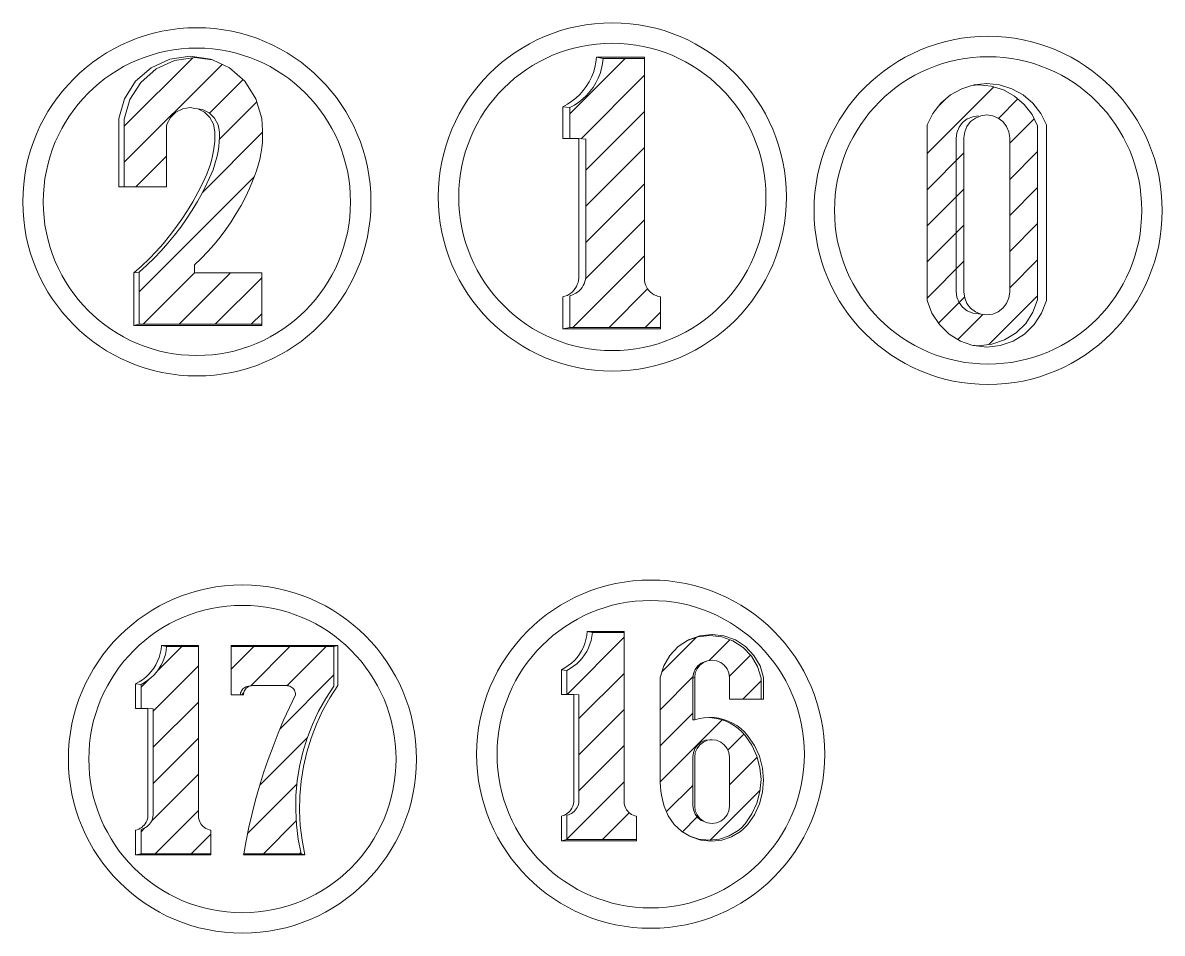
# Model space of a CAD drawing. Header units: inches. Extents: x -241 to 4575, y -126 to 1063.
# Drawn here: x 802.7 to 854.2, y 670.8 to 711.9 of the extents above; entities that cross this region are included whole.
import ezdxf

# ---------------------------------------------------------------- set-up
doc = ezdxf.new("R2010")
doc.units = ezdxf.units.IN
doc.header["$MEASUREMENT"] = 0
pattern_1 = [(45, (81.5447, 1249.3247), (-0.8148213, 0.8148213), [])]

msp = doc.modelspace()

# ---------------------------------------------------------------- hatches: boundary and pattern name
at = {"lineweight": 20}
h = msp.add_hatch(dxfattribs=at)
h.set_pattern_fill('ANSI31', color=256, scale=9.218651)
h.set_pattern_definition([(45, (81.5447, 1249.3247), (-0.8148213, 0.8148213), [])])
h.paths.add_polyline_path([(813.503, 700.6), (810.464, 700.6), (810.464, 700.957), (810.774, 701.253), (811.072, 701.562), (811.357, 701.882), (811.628, 702.214), (811.885, 702.557), (812.129, 702.91), (812.357, 703.273), (812.57, 703.645), (812.768, 704.025), (812.95, 704.413), (813.116, 704.808), (813.172, 704.962), (813.265, 705.21), (813.346, 705.463), (813.414, 705.719), (813.468, 705.978), (813.508, 706.24), (813.535, 706.503), (813.547, 706.768), (813.546, 707.033), (813.532, 707.297), (813.503, 707.561), (813.247, 708.457), (812.748, 709.245), (812.046, 709.858), (811.284, 710.209), (810.488, 710.324), (809.574, 710.192), (808.736, 709.806), (808.041, 709.198), (807.546, 708.419), (807.293, 707.531), (807.302, 706.607), (807.302, 704.483), (809.204, 704.483), (809.204, 707.276), (809.383, 707.612), (809.629, 707.852), (809.937, 708.006), (810.276, 708.058), (810.488, 708.024), (810.616, 708.006), (810.622, 708.003), (810.825, 707.971), (811.129, 707.819), (811.373, 707.581), (811.533, 707.28), (811.594, 706.945), (811.594, 706.73), (811.584, 706.514), (811.564, 706.3), (811.533, 706.086), (811.491, 705.875), (811.44, 705.665), (811.379, 705.459), (811.307, 705.255), (811.226, 705.056), (811.135, 704.86), (811.034, 704.636), (810.827, 704.224), (810.604, 703.821), (810.367, 703.425), (810.114, 703.039), (809.848, 702.663), (809.567, 702.297), (809.274, 701.942), (808.967, 701.598), (808.647, 701.265), (808.315, 700.945), (807.971, 700.638), (807.971, 698.287), (813.503, 698.287)])
h = msp.add_hatch(dxfattribs=at)
h.set_pattern_fill('ANSI31', color=256, scale=9.218651)
h.set_pattern_definition([(45, (81.5447, 1249.3247), (-0.8148213, 0.8148213), [])])
h.paths.add_polyline_path([(831.311, 699.574), (831.22, 699.617), (831.136, 699.67), (831.058, 699.733), (830.988, 699.805), (830.927, 699.884), (830.876, 699.971), (830.836, 700.062), (830.806, 700.158), (830.789, 700.256), (830.783, 700.356), (830.783, 710.282), (828.92, 710.282), (828.893, 710.05), (828.845, 709.821), (828.778, 709.598), (828.692, 709.381), (828.587, 709.172), (828.464, 708.973), (828.325, 708.786), (828.17, 708.611), (828, 708.451), (827.817, 708.305), (827.623, 708.176), (827.417, 708.065), (827.417, 706.659), (827.823, 706.659), (828.132, 706.637), (828.132, 700.396), (828.119, 700.299), (828.096, 700.205), (828.063, 700.113), (828.021, 700.025), (827.969, 699.943), (827.91, 699.866), (827.842, 699.796), (827.768, 699.733), (827.687, 699.678), (827.601, 699.633), (827.511, 699.596), (827.417, 699.569), (827.417, 698.141), (831.504, 698.141), (831.504, 699.522), (831.406, 699.542)])
h = msp.add_hatch(dxfattribs=at)
h.set_pattern_fill('ANSI31', color=256, scale=9.218651, angle=180)
h.set_pattern_definition([(225, (81.5447, 1249.3247), (0.8148213, -0.8148213), [])])
h.paths.add_polyline_path([(848.534, 699.388), (848.534, 707.234), (848.28, 707.75), (847.928, 708.203), (847.492, 708.577), (846.99, 708.855), (846.442, 709.027), (845.87, 709.085), (845.556, 709.053), (845.108, 708.912), (844.601, 708.631), (844.16, 708.254), (843.805, 707.796), (843.549, 707.276), (843.549, 699.352), (843.762, 698.78), (844.096, 698.268), (844.533, 697.841), (845.053, 697.521), (845.565, 697.345), (845.87, 697.311), (846.472, 697.378), (847.044, 697.575), (847.559, 697.892), (847.993, 698.314), (848.323, 698.821)])
h.paths.add_polyline_path([(845.206, 707.194), (846.084, 707.868), (847.177, 707.415), (847.271, 706.696), (847.271, 699.24), (846.393, 698.566), (845.987, 698.734), (845.524, 698.787), (845.206, 699.556)], flags=16)
h = msp.add_hatch(dxfattribs=at)
h.set_pattern_fill('ANSI31', color=256, scale=9.218651)
h.set_pattern_definition(pattern_1)
h.paths.add_polyline_path([(830.275, 676.127), (830.205, 676.16), (830.14, 676.201), (830.08, 676.25), (830.026, 676.305), (829.979, 676.366), (829.94, 676.432), (829.909, 676.503), (829.886, 676.576), (829.873, 676.652), (829.868, 676.729), (829.868, 684.37), (828.434, 684.37), (828.413, 684.191), (828.377, 684.015), (828.325, 683.843), (828.258, 683.676), (828.178, 683.515), (828.083, 683.362), (827.976, 683.218), (827.857, 683.083), (827.726, 682.96), (827.585, 682.848), (827.436, 682.749), (827.278, 682.663), (827.278, 681.581), (827.59, 681.581), (827.827, 681.564), (827.827, 676.76), (827.817, 676.685), (827.8, 676.612), (827.774, 676.542), (827.742, 676.474), (827.702, 676.411), (827.656, 676.352), (827.604, 676.298), (827.547, 676.249), (827.485, 676.207), (827.419, 676.172), (827.35, 676.144), (827.278, 676.123), (827.278, 675.024), (830.423, 675.024), (830.423, 676.087), (830.348, 676.103)])
h = msp.add_hatch(dxfattribs=at)
h.set_pattern_fill('ANSI31', color=256, scale=9.218651)
h.set_pattern_definition(pattern_1)
h.paths.add_polyline_path([(835.328, 679.729), (835.182, 679.89), (835.019, 680.036), (834.844, 680.165), (834.656, 680.276), (834.459, 680.368), (834.253, 680.441), (834.041, 680.492), (833.825, 680.522), (833.607, 680.531), (833.458, 680.523), (833.266, 680.492), (833.053, 680.436), (832.964, 680.429), (832.964, 682.317), (832.99, 682.517), (833.067, 682.704), (833.19, 682.864), (833.351, 682.987), (833.537, 683.064), (833.632, 683.098), (833.835, 683.124), (834.037, 683.098), (834.226, 683.019), (834.387, 682.895), (834.512, 682.733), (834.59, 682.545), (834.616, 682.343), (834.616, 681.371), (836.045, 681.371), (836.045, 682.317), (835.885, 682.836), (835.61, 683.304), (835.235, 683.697), (834.78, 683.994), (834.27, 684.178), (833.737, 684.241), (833.73, 684.241), (833.191, 684.178), (832.73, 684.012), (832.308, 683.736), (831.929, 683.34), (831.652, 682.867), (831.49, 682.343), (831.49, 677.801), (831.494, 677.607), (831.507, 677.413), (831.528, 677.22), (831.558, 677.028), (831.596, 676.837), (831.643, 676.648), (831.677, 676.532), (831.861, 676.097), (832.132, 675.71), (832.478, 675.39), (832.826, 675.185), (833.241, 675.048), (833.705, 674.998), (834.17, 675.048), (834.614, 675.195), (835.017, 675.432), (835.142, 675.548), (835.328, 675.738), (835.635, 676.183), (835.86, 676.673), (835.998, 677.195), (836.045, 677.733), (835.998, 678.271), (835.86, 678.793), (835.635, 679.284)])
h.paths.add_polyline_path([(832.99, 678.962), (833.067, 679.149), (833.19, 679.309), (833.351, 679.432), (833.537, 679.509), (833.737, 679.536), (833.835, 679.534), (834.037, 679.507), (834.226, 679.429), (834.387, 679.305), (834.512, 679.143), (834.59, 678.955), (834.616, 678.753), (834.616, 676.532), (834.59, 676.33), (834.512, 676.141), (834.387, 675.979), (834.226, 675.855), (834.037, 675.777), (833.835, 675.75), (833.632, 675.777), (833.537, 675.815), (833.444, 675.855), (833.351, 675.893), (833.19, 676.016), (833.067, 676.176), (832.99, 676.363), (832.964, 676.563), (832.964, 678.762)], flags=16)
h = msp.add_hatch(dxfattribs=at)
h.set_pattern_fill('ANSI31', color=256, scale=9.218651)
h.set_pattern_definition(pattern_1)
h.paths.add_polyline_path([(811.054, 675.493), (810.985, 675.526), (810.92, 675.567), (810.86, 675.615), (810.806, 675.671), (810.759, 675.732), (810.72, 675.798), (810.689, 675.869), (810.666, 675.942), (810.652, 676.018), (810.648, 676.095), (810.648, 683.736), (809.214, 683.736), (809.193, 683.557), (809.156, 683.381), (809.105, 683.209), (809.038, 683.042), (808.958, 682.881), (808.863, 682.728), (808.756, 682.584), (808.637, 682.449), (808.506, 682.326), (808.365, 682.214), (808.215, 682.115), (808.057, 682.029), (808.057, 680.947), (808.369, 680.947), (808.607, 680.93), (808.607, 676.125), (808.597, 676.051), (808.579, 675.978), (808.554, 675.908), (808.522, 675.84), (808.482, 675.777), (808.436, 675.718), (808.384, 675.663), (808.327, 675.615), (808.265, 675.573), (808.199, 675.538), (808.129, 675.51), (808.057, 675.489), (808.057, 674.39), (811.203, 674.39), (811.203, 675.453), (811.128, 675.468)])
h = msp.add_hatch(dxfattribs=at)
h.set_pattern_fill('ANSI31', color=256, scale=9.218651)
h.set_pattern_definition(pattern_1)
h.paths.add_polyline_path([(815.11, 677.674), (815.214, 678.327), (815.363, 678.971), (815.557, 679.603), (815.795, 680.22), (816.076, 680.818), (816.399, 681.396), (816.761, 681.949), (816.761, 683.736), (812.128, 683.736), (812.128, 681.56), (812.54, 681.56), (812.544, 681.617), (812.579, 681.72), (812.639, 681.81), (812.72, 681.882), (812.817, 681.929), (812.844, 681.935), (812.793, 681.917), (812.745, 681.894), (812.7, 681.864), (812.659, 681.828), (812.624, 681.788), (812.594, 681.743), (812.57, 681.694), (812.552, 681.643), (812.542, 681.59), (812.54, 681.56), (812.683, 681.56), (812.688, 681.641), (812.724, 681.745), (812.784, 681.836), (812.867, 681.908), (812.965, 681.956), (813.045, 681.972), (813.099, 681.976), (814.656, 681.976), (814.754, 681.956), (814.852, 681.908), (814.933, 681.835), (814.993, 681.744), (815.026, 681.641), (815.031, 681.56), (814.755, 680.988), (814.494, 680.409), (814.247, 679.824), (814.015, 679.234), (813.796, 678.638), (813.593, 678.037), (813.404, 677.431), (813.23, 676.821), (813.07, 676.206), (812.926, 675.588), (812.797, 674.967), (812.692, 674.39), (815.285, 674.39), (815.158, 675.039), (815.076, 675.695), (815.041, 676.355), (815.052, 677.016)])

# ---------------------------------------------------------------- linework, layer by layer
for p, q in [((827.417, 708.065), (827.417, 706.659)), ((827.417, 698.141), (831.504, 698.141)), ((833.632, 683.098), (833.835, 683.124)), ((827.278, 682.663), (827.278, 681.581)), ((808.057, 682.029), (808.057, 680.947)), ((827.278, 675.024), (830.423, 675.024)), ((808.057, 674.39), (811.203, 674.39)), ((812.692, 674.39), (815.285, 674.39))]:
    msp.add_line(p, q, dxfattribs=at)
for points in [[(807.059, 704.483), (807.059, 706.628), (807.05, 707.561), (807.306, 708.457), (807.805, 709.245), (808.507, 709.858), (809.354, 710.248), (810.276, 710.381), (811.199, 710.248), (811.284, 710.209), (812.046, 709.858), (812.748, 709.245), (813.247, 708.457), (813.503, 707.561), (813.532, 707.297), (813.546, 707.033), (813.547, 706.768), (813.535, 706.503), (813.508, 706.24), (813.468, 705.978), (813.414, 705.719), (813.346, 705.463), (813.265, 705.21), (813.172, 704.962), (813.116, 704.808), (812.95, 704.413), (812.768, 704.025), (812.57, 703.645), (812.357, 703.273), (812.129, 702.91), (811.885, 702.557), (811.628, 702.214), (811.357, 701.882), (811.072, 701.562), (810.774, 701.253), (810.464, 700.957), (810.464, 700.6), (813.503, 700.6), (813.503, 698.287), (813.503, 698.226), (807.735, 698.226)], [(807.302, 704.483), (807.302, 706.607), (807.293, 707.531), (807.546, 708.419), (808.041, 709.198), (808.736, 709.806), (809.574, 710.192), (810.488, 710.324), (811.284, 710.209)], [(827.102, 698.08), (831.504, 698.08), (831.504, 698.141), (831.504, 699.522), (831.406, 699.542), (831.311, 699.574), (831.22, 699.617), (831.136, 699.67), (831.058, 699.733), (830.988, 699.805), (830.927, 699.884), (830.876, 699.971), (830.836, 700.062), (830.806, 700.158), (830.789, 700.256), (830.783, 700.356), (830.783, 710.282), (830.783, 710.34), (828.619, 710.34), (828.591, 710.106), (828.543, 709.875), (828.476, 709.649), (828.388, 709.43), (828.283, 709.219), (828.159, 709.018), (828.018, 708.829), (827.862, 708.653), (827.69, 708.49), (827.506, 708.344), (827.309, 708.214), (827.102, 708.101), (827.102, 706.659), (827.417, 706.659), (827.823, 706.659), (827.823, 700.356), (827.81, 700.259), (827.787, 700.163), (827.753, 700.071), (827.711, 699.982), (827.659, 699.899), (827.599, 699.821), (827.531, 699.75), (827.455, 699.687), (827.374, 699.632), (827.287, 699.586), (827.196, 699.549), (827.102, 699.522), (827.102, 698.08), (827.417, 698.141), (827.417, 699.569), (827.511, 699.596), (827.601, 699.633), (827.687, 699.678), (827.768, 699.733), (827.842, 699.796), (827.91, 699.866), (827.969, 699.943), (828.021, 700.025), (828.063, 700.113), (828.096, 700.205), (828.119, 700.299), (828.132, 700.396), (828.132, 706.637), (827.823, 706.659)], [(827.102, 708.101), (827.417, 708.065), (827.623, 708.176), (827.817, 708.305), (828, 708.451), (828.17, 708.611), (828.325, 708.786), (828.464, 708.973), (828.587, 709.172), (828.692, 709.381), (828.778, 709.598), (828.845, 709.821), (828.893, 710.05), (828.92, 710.282)], [(828.619, 710.34), (828.92, 710.282), (830.783, 710.282)], [(845.556, 709.053), (845.87, 709.085), (846.442, 709.027), (846.99, 708.855), (847.492, 708.577), (847.928, 708.203), (848.28, 707.75), (848.534, 707.234), (848.534, 699.388), (848.323, 698.821), (847.993, 698.314), (847.559, 697.892), (847.044, 697.575), (846.472, 697.378), (845.87, 697.311), (845.565, 697.345)], [(807.059, 704.483), (807.302, 704.483), (809.204, 704.483), (809.204, 707.213), (809.221, 707.308), (809.383, 707.612), (809.629, 707.852), (809.937, 708.006), (810.276, 708.058), (810.488, 708.024), (810.616, 708.006), (810.622, 708.003)], [(811.17, 707.612), (810.924, 707.852), (810.622, 708.003), (810.825, 707.971), (811.129, 707.819), (811.373, 707.581), (811.533, 707.28), (811.594, 706.945), (811.594, 706.73), (811.584, 706.514), (811.564, 706.3), (811.533, 706.086), (811.491, 705.875), (811.44, 705.665), (811.379, 705.459), (811.307, 705.255), (811.226, 705.056), (811.135, 704.86), (811.034, 704.636), (810.827, 704.224), (810.604, 703.821), (810.367, 703.425), (810.114, 703.039), (809.848, 702.663), (809.567, 702.297), (809.274, 701.942), (808.967, 701.598), (808.647, 701.265), (808.315, 700.945), (807.971, 700.638)], [(811.17, 707.612), (811.332, 707.308), (811.393, 706.97), (811.394, 706.752), (811.383, 706.534), (811.363, 706.318), (811.331, 706.102), (811.29, 705.889), (811.238, 705.677), (811.176, 705.468), (811.104, 705.263), (811.022, 705.061), (810.93, 704.864), (810.828, 704.638), (810.619, 704.222), (810.394, 703.814), (810.154, 703.415), (809.899, 703.025), (809.63, 702.645), (809.347, 702.275), (809.05, 701.917), (808.74, 701.569), (808.417, 701.233), (808.082, 700.91), (807.735, 700.6), (807.735, 698.226), (807.971, 698.287), (813.503, 698.287)], [(845.87, 707.682), (845.606, 707.648), (845.359, 707.545), (845.147, 707.383), (844.985, 707.171), (844.883, 706.924), (844.848, 706.66), (844.848, 699.77), (844.883, 699.505), (844.985, 699.259), (845.147, 699.047), (845.359, 698.884), (845.606, 698.782), (845.87, 698.747), (846.239, 698.705), (846.506, 698.74), (846.755, 698.843), (846.969, 699.008), (847.133, 699.221), (847.236, 699.471), (847.271, 699.738), (847.271, 706.696)], [(847.271, 706.696), (847.236, 706.963), (847.133, 707.212), (846.969, 707.426), (846.755, 707.59), (846.506, 707.693), (846.239, 707.728), (845.971, 707.693), (845.722, 707.59), (845.508, 707.426), (845.344, 707.212), (845.241, 706.963), (845.206, 706.696), (845.206, 699.738), (845.241, 699.471), (845.344, 699.221), (845.508, 699.008), (845.722, 698.843), (845.971, 698.74), (846.239, 698.705)], [(807.735, 700.6), (807.971, 700.638), (807.971, 698.287)], [(827.034, 674.977), (830.423, 674.977), (830.423, 675.024), (830.423, 676.087), (830.348, 676.103), (830.275, 676.127), (830.205, 676.16), (830.14, 676.201), (830.08, 676.25), (830.026, 676.305), (829.979, 676.366), (829.94, 676.432), (829.909, 676.503), (829.886, 676.576), (829.873, 676.652), (829.868, 676.729), (829.868, 684.37), (829.868, 684.414), (828.203, 684.414), (828.181, 684.234), (828.144, 684.056), (828.092, 683.882), (828.025, 683.714), (827.944, 683.551), (827.848, 683.397), (827.74, 683.251), (827.619, 683.115), (827.488, 682.991), (827.345, 682.878), (827.194, 682.778), (827.034, 682.691), (827.034, 681.581), (827.278, 681.581), (827.59, 681.581), (827.59, 676.729), (827.58, 676.654), (827.562, 676.581), (827.536, 676.51), (827.503, 676.441), (827.463, 676.377), (827.417, 676.317), (827.365, 676.263), (827.307, 676.214), (827.244, 676.172), (827.177, 676.136), (827.107, 676.108), (827.034, 676.087), (827.034, 674.977), (827.278, 675.024), (827.278, 676.123), (827.35, 676.144), (827.419, 676.172), (827.485, 676.207), (827.547, 676.249), (827.604, 676.298), (827.656, 676.352), (827.702, 676.411), (827.742, 676.474), (827.774, 676.542), (827.8, 676.612), (827.817, 676.685), (827.827, 676.76), (827.827, 681.564), (827.59, 681.581)], [(827.034, 682.691), (827.278, 682.663), (827.436, 682.749), (827.585, 682.848), (827.726, 682.96), (827.857, 683.083), (827.976, 683.218), (828.083, 683.362), (828.178, 683.515), (828.258, 683.676), (828.325, 683.843), (828.377, 684.015), (828.413, 684.191), (828.434, 684.37)], [(828.203, 684.414), (828.434, 684.37), (829.868, 684.37)], [(831.596, 676.837), (831.558, 677.028), (831.528, 677.22), (831.507, 677.413), (831.494, 677.607), (831.49, 677.801), (831.49, 682.343), (831.652, 682.867), (831.929, 683.34), (832.308, 683.736), (832.73, 684.012), (832.767, 684.036), (833.283, 684.222), (833.827, 684.286), (833.835, 684.286), (834.372, 684.222), (834.888, 684.036), (835.347, 683.736)], [(832.73, 684.012), (833.191, 684.178), (833.73, 684.241), (833.737, 684.241), (834.27, 684.178), (834.78, 683.994), (835.235, 683.697), (835.61, 683.304), (835.885, 682.836), (836.045, 682.317), (836.045, 681.371)], [(807.814, 674.343), (811.203, 674.343), (811.203, 674.39), (811.203, 675.453), (811.128, 675.468), (811.054, 675.493), (810.985, 675.526), (810.92, 675.567), (810.86, 675.615), (810.806, 675.671), (810.759, 675.732), (810.72, 675.798), (810.689, 675.869), (810.666, 675.942), (810.652, 676.018), (810.648, 676.095), (810.648, 683.736), (810.648, 683.78), (808.982, 683.78), (808.961, 683.6), (808.924, 683.422), (808.872, 683.248), (808.805, 683.08), (808.723, 682.917), (808.628, 682.763), (808.52, 682.617), (808.399, 682.481), (808.267, 682.357), (808.125, 682.244), (807.974, 682.144), (807.814, 682.057), (807.814, 680.947), (808.057, 680.947), (808.369, 680.947), (808.369, 676.095), (808.359, 676.02), (808.342, 675.947), (808.316, 675.875), (808.283, 675.807), (808.243, 675.743), (808.197, 675.683), (808.144, 675.629), (808.087, 675.58), (808.024, 675.538), (807.957, 675.502), (807.887, 675.474), (807.814, 675.453), (807.814, 674.343), (808.057, 674.39), (808.057, 675.489), (808.129, 675.51), (808.199, 675.538), (808.265, 675.573), (808.327, 675.615), (808.384, 675.663), (808.436, 675.718), (808.482, 675.777), (808.522, 675.84), (808.554, 675.908), (808.579, 675.978), (808.597, 676.051), (808.607, 676.125), (808.607, 680.93), (808.369, 680.947)], [(807.814, 682.057), (808.057, 682.029), (808.215, 682.115), (808.365, 682.214), (808.506, 682.326), (808.637, 682.449), (808.756, 682.584), (808.863, 682.728), (808.958, 682.881), (809.038, 683.042), (809.105, 683.209), (809.156, 683.381), (809.193, 683.557), (809.214, 683.736)], [(808.982, 683.78), (809.214, 683.736), (810.648, 683.736)], [(816.947, 683.78), (816.761, 683.736), (812.128, 683.736)], [(816.761, 683.736), (816.761, 681.949), (816.399, 681.396), (816.076, 680.818), (815.795, 680.22), (815.557, 679.603), (815.363, 678.971), (815.214, 678.327), (815.11, 677.674), (815.052, 677.016), (815.041, 676.355), (815.076, 675.695), (815.158, 675.039), (815.285, 674.39), (815.457, 674.343), (815.328, 674.998), (815.246, 675.66), (815.21, 676.327), (815.222, 676.994), (815.28, 677.659), (815.385, 678.319), (815.535, 678.969), (815.732, 679.607), (815.972, 680.23), (816.256, 680.834), (816.581, 681.417), (816.947, 681.976), (816.947, 683.78), (812.128, 683.78), (812.128, 683.736), (812.128, 681.56), (812.54, 681.56), (812.683, 681.56), (812.687, 681.614), (812.697, 681.667), (812.715, 681.719), (812.739, 681.768), (812.769, 681.813), (812.805, 681.854), (812.846, 681.89), (812.891, 681.92), (812.94, 681.944), (812.992, 681.962), (813.045, 681.972), (813.099, 681.976), (814.62, 681.976), (814.674, 681.972), (814.727, 681.962), (814.779, 681.944), (814.827, 681.92), (814.872, 681.89), (814.912, 681.854), (814.948, 681.813), (814.978, 681.767), (815.001, 681.718), (815.018, 681.667), (815.028, 681.614), (815.031, 681.56), (814.755, 680.988), (814.494, 680.409), (814.247, 679.824), (814.015, 679.234), (813.796, 678.638), (813.593, 678.037), (813.404, 677.431), (813.23, 676.821), (813.07, 676.206), (812.926, 675.588), (812.797, 674.967), (812.692, 674.39), (812.683, 674.343), (815.457, 674.343)], [(833.835, 683.124), (834.037, 683.098), (834.226, 683.019), (834.387, 682.895), (834.512, 682.733), (834.59, 682.545), (834.616, 682.343), (834.616, 681.371), (836.045, 681.371), (836.165, 681.371), (836.165, 682.343), (836.003, 682.867), (835.726, 683.34), (835.347, 683.736)], [(833.053, 680.436), (832.964, 680.429), (832.964, 682.317)], [(835.253, 675.507), (835.441, 675.699), (835.751, 676.148), (835.978, 676.643), (836.118, 677.171), (836.165, 677.714), (836.118, 678.257), (835.978, 678.785), (835.751, 679.28), (835.441, 679.729), (835.293, 679.892), (835.129, 680.039), (834.952, 680.17), (834.763, 680.282), (834.563, 680.375), (834.355, 680.448), (834.141, 680.5), (833.923, 680.53), (833.703, 680.539), (833.484, 680.527), (833.458, 680.523), (833.266, 680.492), (833.053, 680.436), (833.053, 682.343)], [(812.897, 681.945), (812.844, 681.935), (812.793, 681.917), (812.745, 681.894), (812.7, 681.864), (812.659, 681.828), (812.624, 681.788), (812.594, 681.743), (812.57, 681.694), (812.552, 681.643), (812.542, 681.59), (812.54, 681.56)], [(832.826, 675.185), (833.241, 675.048), (833.705, 674.998), (834.17, 675.048), (834.614, 675.195), (835.017, 675.432), (835.142, 675.548), (835.328, 675.738), (835.635, 676.183), (835.86, 676.673), (835.998, 677.195), (836.045, 677.733), (835.998, 678.271), (835.86, 678.793), (835.635, 679.284), (835.328, 679.729), (835.182, 679.89), (835.019, 680.036), (834.844, 680.165), (834.656, 680.276), (834.459, 680.368), (834.253, 680.441), (834.041, 680.492), (833.825, 680.522), (833.607, 680.531), (833.458, 680.523)], [(833.444, 675.855), (833.282, 675.979), (833.158, 676.141), (833.08, 676.33), (833.053, 676.532), (833.053, 678.753), (833.08, 678.955), (833.158, 679.143), (833.282, 679.305), (833.444, 679.429), (833.632, 679.507), (833.835, 679.534)], [(835.253, 675.507), (835.126, 675.39), (834.72, 675.15), (834.272, 675.002), (833.802, 674.952), (833.333, 675.002), (832.885, 675.15), (832.826, 675.185), (832.478, 675.39), (832.132, 675.71), (831.861, 676.097), (831.677, 676.532), (831.643, 676.648), (831.596, 676.837)]]:
    msp.add_lwpolyline(points, dxfattribs=at)
for points in [[(844.16, 708.254), (844.601, 708.631), (845.108, 708.912), (845.556, 709.053), (845.662, 709.086), (846.239, 709.144), (846.815, 709.086), (847.369, 708.912), (847.876, 708.631), (848.317, 708.254), (848.672, 707.796), (848.928, 707.276), (848.928, 699.352), (848.715, 698.78), (848.381, 698.268), (847.944, 697.841), (847.424, 697.521), (846.846, 697.322), (846.239, 697.255), (845.631, 697.322), (845.565, 697.345), (845.053, 697.521), (844.533, 697.841), (844.096, 698.268), (843.762, 698.78), (843.549, 699.352), (843.549, 707.276), (843.805, 707.796)], [(833.053, 682.343), (833.08, 682.545), (833.158, 682.733), (833.282, 682.895), (833.444, 683.019), (833.632, 683.098), (833.537, 683.064), (833.351, 682.987), (833.19, 682.864), (833.067, 682.704), (832.99, 682.517), (832.964, 682.317)], [(834.387, 675.979), (834.226, 675.855), (834.037, 675.777), (833.835, 675.75), (833.632, 675.777), (833.537, 675.815), (833.444, 675.855), (833.351, 675.893), (833.19, 676.016), (833.067, 676.176), (832.99, 676.363), (832.964, 676.563), (832.964, 678.762), (832.99, 678.962), (833.067, 679.149), (833.19, 679.309), (833.351, 679.432), (833.537, 679.509), (833.737, 679.536), (833.835, 679.534), (834.037, 679.507), (834.226, 679.429), (834.387, 679.305), (834.512, 679.143), (834.59, 678.955), (834.616, 678.753), (834.616, 676.532), (834.59, 676.33), (834.512, 676.141)]]:
    msp.add_lwpolyline(points, close=True, dxfattribs=at)
for centre, radius in [((810.577, 703.808), 7.858), ((829.333, 704.028), 7.858), ((829.333, 704.028), 6.936), ((846.299, 703.42), 7.858), ((810.577, 703.808), 6.936), ((846.299, 703.42), 6.936), ((831.066, 678.881), 7.858), ((812.635, 678.661), 7.858), ((831.066, 678.881), 6.936), ((812.635, 678.661), 6.936)]:
    msp.add_circle(centre, radius, dxfattribs=at)

doc.saveas('drawing.dxf')
